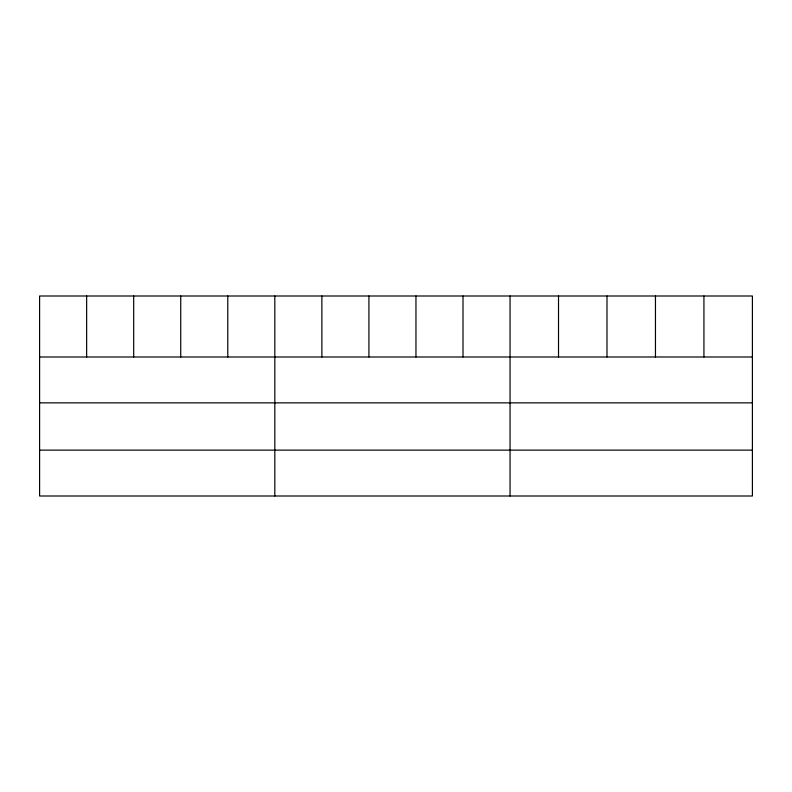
<?xml version="1.0" encoding="UTF-8"?>
<svg xmlns="http://www.w3.org/2000/svg" width="792" height="792" viewBox="0 0 792 792"><rect width="100%" height="100%" fill="white"/><g stroke="black" fill="none" stroke-linecap="round" stroke-linejoin="round"><path stroke-width="1.19" d="M752.4 402.861L752.4 296L39.6 296L39.6 496L752.4 496L752.4 402.861L39.6 402.861M39.6 356.994L752.4 356.994M39.6 450.133L752.4 450.133M703.93 296L703.93 356.994M655.459 296L655.459 356.994M606.989 296L606.989 356.994M558.518 296L558.518 356.994M510.048 296L510.048 496M463.003 296L463.003 356.994M415.958 296L415.958 356.994M368.914 296L368.914 356.994M321.869 296L321.869 356.994M274.824 296L274.824 496M227.779 296L227.779 356.994M180.734 296L180.734 356.994M133.69 296L133.69 356.994M86.645 296L86.645 356.994"/></g></svg>
